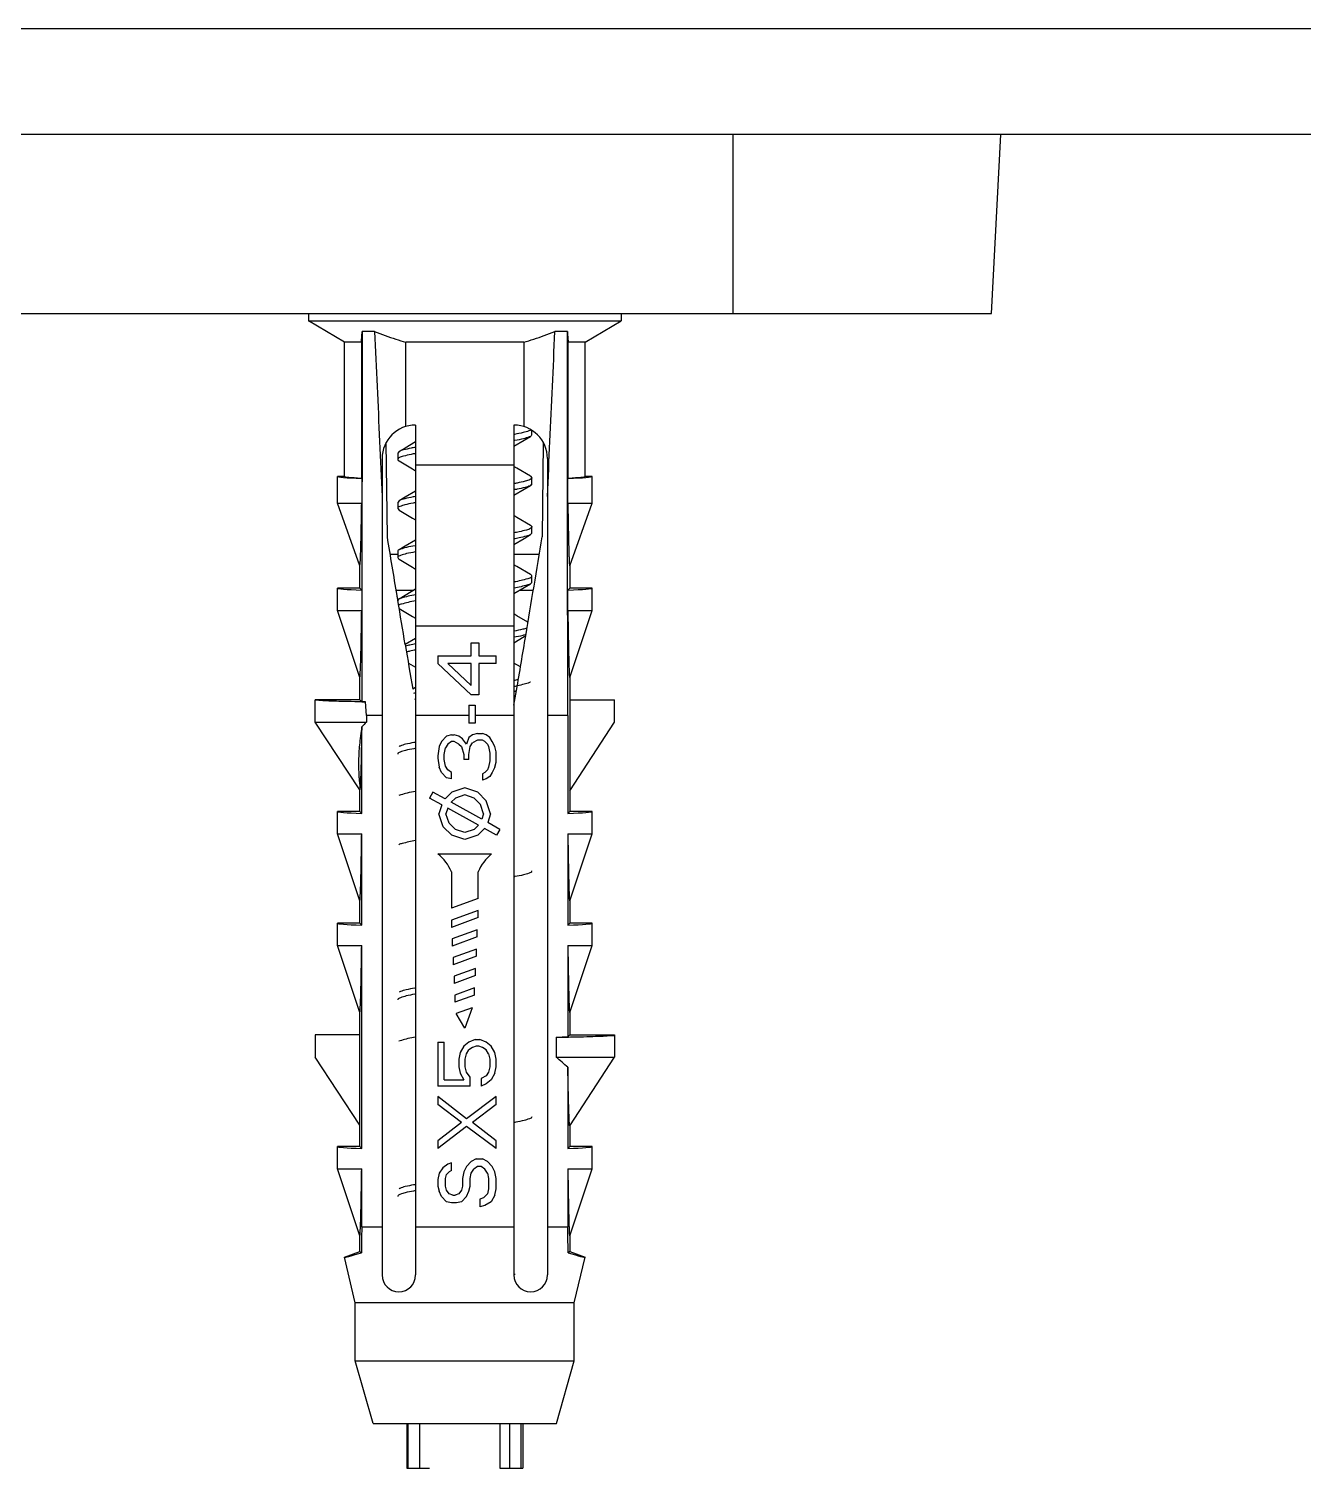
# Model space of a CAD drawing. Header units: inches. Extents: x 1964 to 3446, y -1690 to -1141.
# Drawn here: x 2557.39 to 2585.91, y -1503.95 to -1471.73 of the extents above; entities that cross this region are included whole.
import ezdxf

# ---------------------------------------------------------------- set-up
doc = ezdxf.new("R2010")
doc.units = ezdxf.units.IN
doc.header["$MEASUREMENT"] = 0
doc.layers.get('0').update_dxf_attribs({"linetype": 'CONTINUOUS'})

msp = doc.modelspace()

# ---------------------------------------------------------------- linework, layer by layer
at = {"color": 7, "linetype": 'Continuous'}
for p, q in [((2596.827, -1471.727), (2471.473, -1471.727)), ((2600.322, -1474.096), (2467.978, -1474.096)), ((2573.15, -1474.096), (2573.15, -1478.096)), ((2578.94, -1478.096), (2579.15, -1474.096)), ((2489.36, -1478.096), (2578.94, -1478.096)), ((2563.65, -1478.096), (2563.65, -1478.266)), ((2570.65, -1478.096), (2570.65, -1478.266)), ((2563.65, -1478.266), (2570.65, -1478.266)), ((2564.455, -1478.743), (2563.65, -1478.266)), ((2565.133, -1478.505), (2564.854, -1478.505)), ((2569.446, -1478.505), (2569.167, -1478.505)), ((2569.845, -1478.743), (2570.65, -1478.266)), ((2564.455, -1481.746), (2564.455, -1478.743)), ((2564.836, -1478.743), (2564.455, -1478.743)), ((2564.836, -1478.743), (2564.836, -1481.782)), ((2565.83, -1480.629), (2565.83, -1478.743)), ((2568.47, -1478.743), (2565.83, -1478.743)), ((2568.47, -1478.743), (2568.47, -1480.629)), ((2569.464, -1481.782), (2569.464, -1478.743)), ((2569.845, -1478.743), (2569.464, -1478.743)), ((2569.845, -1481.746), (2569.845, -1478.743)), ((2566.05, -1480.596), (2566.05, -1499.621)), ((2568.25, -1480.596), (2568.25, -1499.621)), ((2568.65, -1480.815), (2568.65, -1480.713)), ((2565.418, -1483.096), (2565.393, -1480.984)), ((2568.907, -1480.984), (2568.882, -1483.096)), ((2565.3, -1481.346), (2565.3, -1499.621)), ((2565.68, -1481.192), (2565.65, -1481.227)), ((2565.65, -1481.227), (2565.65, -1481.365)), ((2565.68, -1481.4), (2565.984, -1481.58)), ((2569, -1481.346), (2569, -1499.621)), ((2564.3, -1482.346), (2564.3, -1481.746)), ((2564.455, -1481.746), (2564.3, -1481.746)), ((2565.984, -1481.58), (2566.05, -1481.619)), ((2568.25, -1481.496), (2566.05, -1481.496)), ((2568.319, -1481.564), (2568.25, -1481.523)), ((2568.62, -1481.742), (2568.319, -1481.564)), ((2568.62, -1481.742), (2568.65, -1481.777)), ((2570, -1481.746), (2569.845, -1481.746)), ((2570, -1482.346), (2570, -1481.746)), ((2564.836, -1481.782), (2564.844, -1481.79)), ((2564.844, -1481.79), (2564.844, -1482.346)), ((2568.65, -1481.915), (2568.62, -1481.95)), ((2568.65, -1481.915), (2568.65, -1481.777)), ((2569.464, -1481.782), (2569.456, -1481.79)), ((2569.456, -1482.346), (2569.456, -1481.79)), ((2564.3, -1482.346), (2564.844, -1482.346)), ((2564.8, -1483.746), (2564.3, -1482.346)), ((2565.68, -1482.292), (2565.65, -1482.327)), ((2565.65, -1482.327), (2565.65, -1482.465)), ((2569.456, -1482.346), (2570, -1482.346)), ((2569.5, -1483.746), (2570, -1482.346)), ((2565.65, -1482.465), (2565.68, -1482.5)), ((2565.68, -1482.5), (2565.984, -1482.68)), ((2565.984, -1482.68), (2566.05, -1482.719)), ((2568.319, -1482.664), (2568.25, -1482.623)), ((2568.62, -1482.842), (2568.319, -1482.664)), ((2568.65, -1483.015), (2568.62, -1483.05)), ((2568.65, -1483.015), (2568.65, -1482.877)), ((2565.65, -1483.496), (2565.484, -1483.496)), ((2565.65, -1483.427), (2565.65, -1483.565)), ((2565.68, -1483.6), (2565.984, -1483.78)), ((2568.816, -1483.496), (2568.25, -1483.496)), ((2564.8, -1484.246), (2564.8, -1483.746)), ((2565.984, -1483.78), (2566.05, -1483.819)), ((2568.319, -1483.764), (2568.25, -1483.723)), ((2568.62, -1483.942), (2568.319, -1483.764)), ((2568.65, -1484.115), (2568.65, -1483.977)), ((2569.5, -1483.746), (2569.5, -1484.246)), ((2564.3, -1484.746), (2564.3, -1484.246)), ((2564.8, -1484.246), (2564.3, -1484.246)), ((2564.8, -1484.246), (2564.844, -1484.29)), ((2564.844, -1484.29), (2564.844, -1484.746)), ((2565.616, -1484.296), (2566.011, -1484.296)), ((2568.373, -1484.296), (2568.684, -1484.296)), ((2569.456, -1484.29), (2569.5, -1484.246)), ((2569.456, -1484.746), (2569.456, -1484.29)), ((2570, -1484.246), (2569.5, -1484.246)), ((2570, -1484.746), (2570, -1484.246)), ((2565.654, -1484.527), (2565.649, -1484.497)), ((2564.3, -1484.746), (2564.844, -1484.746)), ((2564.8, -1486.246), (2564.3, -1484.746)), ((2565.683, -1484.702), (2565.984, -1484.88)), ((2565.984, -1484.88), (2566.05, -1484.919)), ((2568.319, -1484.864), (2568.25, -1484.823)), ((2568.565, -1485.01), (2568.319, -1484.864)), ((2569.456, -1484.746), (2570, -1484.746)), ((2569.5, -1486.246), (2570, -1484.746)), ((2568.25, -1485.096), (2566.05, -1485.096)), ((2566.05, -1485.373), (2565.818, -1485.511)), ((2567.297, -1485.762), (2567.297, -1485.472)), ((2567.297, -1485.472), (2567.463, -1485.472)), ((2567.463, -1485.472), (2567.463, -1485.762)), ((2565.888, -1485.923), (2566.05, -1486.019)), ((2566.55, -1485.762), (2566.55, -1485.937)), ((2566.55, -1485.762), (2567.297, -1485.762)), ((2567.297, -1486.633), (2566.55, -1485.937)), ((2567.297, -1485.937), (2566.771, -1485.937)), ((2567.297, -1486.43), (2566.771, -1485.937)), ((2567.297, -1486.43), (2567.297, -1485.937)), ((2567.463, -1485.762), (2567.85, -1485.762)), ((2567.463, -1485.937), (2567.463, -1486.633)), ((2567.85, -1485.937), (2567.463, -1485.937)), ((2567.85, -1485.937), (2567.85, -1485.762)), ((2568.397, -1486.01), (2568.25, -1485.923)), ((2564.8, -1486.746), (2564.8, -1486.246)), ((2569.5, -1486.246), (2569.5, -1489.246)), ((2566.05, -1486.473), (2565.988, -1486.51)), ((2568.25, -1486.869), (2568.308, -1486.535)), ((2568.25, -1486.569), (2568.307, -1486.535)), ((2563.8, -1487.246), (2563.8, -1486.746)), ((2564.8, -1486.746), (2563.8, -1486.746)), ((2564.844, -1486.79), (2564.8, -1486.746)), ((2564.948, -1487.096), (2564.929, -1486.793)), ((2567.241, -1486.865), (2567.241, -1487.271)), ((2567.241, -1486.865), (2567.38, -1486.865)), ((2567.463, -1486.633), (2567.297, -1486.633)), ((2567.38, -1486.865), (2567.38, -1487.271)), ((2569.5, -1486.746), (2570.5, -1486.746)), ((2570.5, -1487.246), (2570.5, -1486.746)), ((2564.948, -1487.096), (2564.948, -1487.246)), ((2565.3, -1487.096), (2564.948, -1487.096)), ((2567.241, -1487.096), (2566.05, -1487.096)), ((2568.25, -1487.096), (2567.38, -1487.096)), ((2569.456, -1487.096), (2569, -1487.096)), ((2569.456, -1487.096), (2569.456, -1489.29)), ((2563.8, -1487.246), (2564.948, -1487.246)), ((2564.8, -1488.764), (2563.8, -1487.246)), ((2564.844, -1487.355), (2564.843, -1487.395)), ((2564.844, -1489.29), (2564.844, -1487.355)), ((2566.854, -1487.533), (2566.744, -1487.562)), ((2566.854, -1487.533), (2566.91, -1487.533)), ((2567.02, -1487.562), (2566.91, -1487.533)), ((2567.38, -1487.271), (2567.241, -1487.271)), ((2567.324, -1487.533), (2567.241, -1487.591)), ((2567.435, -1487.504), (2567.324, -1487.533)), ((2567.435, -1487.504), (2567.546, -1487.504)), ((2567.629, -1487.533), (2567.546, -1487.504)), ((2567.712, -1487.591), (2567.629, -1487.533)), ((2569.5, -1488.783), (2570.5, -1487.246)), ((2566.578, -1487.794), (2566.55, -1487.997)), ((2566.633, -1487.678), (2566.578, -1487.794)), ((2566.744, -1487.562), (2566.633, -1487.678)), ((2566.688, -1487.968), (2566.716, -1487.823)), ((2566.771, -1487.736), (2566.716, -1487.823)), ((2566.854, -1487.678), (2566.771, -1487.736)), ((2566.91, -1487.678), (2566.854, -1487.678)), ((2567.02, -1487.736), (2566.91, -1487.678)), ((2567.103, -1487.62), (2567.02, -1487.562)), ((2567.02, -1487.736), (2567.075, -1487.794)), ((2567.075, -1487.794), (2567.131, -1487.968)), ((2567.186, -1487.736), (2567.103, -1487.62)), ((2567.241, -1487.591), (2567.186, -1487.736)), ((2567.241, -1487.968), (2567.269, -1487.794)), ((2567.269, -1487.794), (2567.324, -1487.707)), ((2567.435, -1487.649), (2567.324, -1487.707)), ((2567.546, -1487.649), (2567.435, -1487.649)), ((2567.601, -1487.678), (2567.546, -1487.649)), ((2567.656, -1487.736), (2567.601, -1487.678)), ((2567.656, -1487.736), (2567.684, -1487.794)), ((2567.684, -1487.794), (2567.712, -1487.939)), ((2567.767, -1487.678), (2567.712, -1487.591)), ((2567.822, -1487.794), (2567.767, -1487.678)), ((2567.85, -1487.91), (2567.822, -1487.794)), ((2566.55, -1487.997), (2566.55, -1488.055)), ((2566.55, -1488.055), (2566.578, -1488.258)), ((2566.688, -1488.084), (2566.688, -1487.968)), ((2566.716, -1488.229), (2566.688, -1488.084)), ((2567.131, -1487.968), (2567.131, -1488.084)), ((2567.241, -1488.084), (2567.131, -1488.084)), ((2567.241, -1488.084), (2567.241, -1487.968)), ((2567.712, -1488.113), (2567.684, -1488.258)), ((2567.712, -1487.939), (2567.712, -1488.113)), ((2567.822, -1488.258), (2567.85, -1488.142)), ((2567.85, -1488.142), (2567.85, -1487.91)), ((2566.633, -1488.374), (2566.578, -1488.258)), ((2566.744, -1488.49), (2566.633, -1488.374)), ((2566.771, -1488.316), (2566.716, -1488.229)), ((2566.854, -1488.519), (2566.744, -1488.49)), ((2566.854, -1488.374), (2566.771, -1488.316)), ((2566.854, -1488.519), (2566.854, -1488.374)), ((2567.601, -1488.374), (2567.546, -1488.403)), ((2567.546, -1488.403), (2567.546, -1488.548)), ((2567.629, -1488.519), (2567.546, -1488.548)), ((2567.656, -1488.316), (2567.601, -1488.374)), ((2567.712, -1488.461), (2567.629, -1488.519)), ((2567.684, -1488.258), (2567.656, -1488.316)), ((2567.767, -1488.374), (2567.712, -1488.461)), ((2567.822, -1488.258), (2567.767, -1488.374)), ((2564.8, -1489.246), (2564.8, -1488.764)), ((2566.436, -1488.814), (2566.364, -1488.945)), ((2566.708, -1488.965), (2566.436, -1488.814)), ((2566.859, -1488.814), (2566.708, -1488.965)), ((2567.15, -1488.717), (2566.859, -1488.814)), ((2567.44, -1488.814), (2567.15, -1488.717)), ((2567.632, -1489.006), (2567.44, -1488.814)), ((2566.637, -1489.097), (2566.364, -1488.945)), ((2566.637, -1489.097), (2566.571, -1489.296)), ((2566.94, -1488.945), (2566.845, -1489.041)), ((2567.529, -1489.421), (2566.845, -1489.041)), ((2567.15, -1488.875), (2566.94, -1488.945)), ((2567.359, -1488.945), (2567.15, -1488.875)), ((2567.501, -1489.087), (2567.359, -1488.945)), ((2567.571, -1489.296), (2567.501, -1489.087)), ((2567.729, -1489.296), (2567.632, -1489.006)), ((2564.3, -1489.746), (2564.3, -1489.246)), ((2564.8, -1489.246), (2564.3, -1489.246)), ((2564.8, -1489.246), (2564.844, -1489.29)), ((2566.668, -1489.587), (2566.571, -1489.296)), ((2566.771, -1489.171), (2566.729, -1489.296)), ((2566.799, -1489.506), (2566.729, -1489.296)), ((2567.455, -1489.551), (2566.771, -1489.171)), ((2567.571, -1489.296), (2567.529, -1489.421)), ((2567.729, -1489.296), (2567.663, -1489.495)), ((2569.456, -1489.29), (2569.5, -1489.246)), ((2570, -1489.246), (2569.5, -1489.246)), ((2570, -1489.746), (2570, -1489.246)), ((2564.3, -1489.746), (2564.844, -1489.746)), ((2564.8, -1491.246), (2564.3, -1489.746)), ((2564.844, -1491.79), (2564.844, -1489.746)), ((2566.859, -1489.778), (2566.668, -1489.587)), ((2566.94, -1489.647), (2566.799, -1489.506)), ((2567.15, -1489.875), (2566.859, -1489.778)), ((2567.15, -1489.717), (2566.94, -1489.647)), ((2567.359, -1489.647), (2567.15, -1489.717)), ((2567.44, -1489.778), (2567.15, -1489.875)), ((2567.455, -1489.551), (2567.359, -1489.647)), ((2567.592, -1489.627), (2567.44, -1489.778)), ((2567.864, -1489.778), (2567.592, -1489.627)), ((2567.936, -1489.647), (2567.663, -1489.495)), ((2567.936, -1489.647), (2567.864, -1489.778)), ((2569.456, -1489.746), (2569.456, -1491.79)), ((2569.456, -1489.746), (2570, -1489.746)), ((2569.5, -1491.246), (2570, -1489.746)), ((2566.55, -1490.196), (2567.75, -1490.196)), ((2566.85, -1490.596), (2566.85, -1491.414)), ((2567.45, -1491.196), (2567.45, -1490.596)), ((2564.8, -1491.746), (2564.8, -1491.246)), ((2567.45, -1491.196), (2566.85, -1491.414)), ((2569.5, -1491.246), (2569.5, -1491.746)), ((2564.3, -1492.246), (2564.3, -1491.746)), ((2564.8, -1491.746), (2564.3, -1491.746)), ((2564.8, -1491.746), (2564.844, -1491.79)), ((2567.45, -1491.462), (2566.85, -1491.68)), ((2567.45, -1491.622), (2566.85, -1491.84)), ((2566.85, -1491.68), (2566.85, -1491.84)), ((2567.45, -1491.622), (2567.45, -1491.462)), ((2569.456, -1491.79), (2569.5, -1491.746)), ((2570, -1491.746), (2569.5, -1491.746)), ((2570, -1492.246), (2570, -1491.746)), ((2567.43, -1491.895), (2566.87, -1492.099)), ((2567.43, -1492.055), (2566.87, -1492.258)), ((2567.43, -1492.055), (2567.43, -1491.895)), ((2564.3, -1492.246), (2564.844, -1492.246)), ((2564.8, -1493.746), (2564.3, -1492.246)), ((2564.844, -1496.79), (2564.844, -1492.246)), ((2566.87, -1492.099), (2566.87, -1492.258)), ((2567.41, -1492.328), (2566.89, -1492.517)), ((2567.41, -1492.488), (2567.41, -1492.328)), ((2569.456, -1492.246), (2569.456, -1494.29)), ((2569.456, -1492.246), (2570, -1492.246)), ((2569.5, -1493.746), (2570, -1492.246)), ((2567.41, -1492.488), (2566.89, -1492.677)), ((2566.89, -1492.517), (2566.89, -1492.677)), ((2567.39, -1492.761), (2566.91, -1492.936)), ((2567.39, -1492.921), (2566.91, -1493.095)), ((2566.91, -1492.936), (2566.91, -1493.095)), ((2567.39, -1492.921), (2567.39, -1492.761)), ((2567.37, -1493.194), (2566.93, -1493.354)), ((2567.37, -1493.354), (2566.93, -1493.514)), ((2566.93, -1493.354), (2566.93, -1493.514)), ((2567.37, -1493.354), (2567.37, -1493.194)), ((2567.316, -1493.639), (2566.961, -1493.768)), ((2567.316, -1493.639), (2567.15, -1494.096)), ((2564.8, -1496.746), (2564.8, -1493.746)), ((2567.15, -1494.096), (2566.961, -1493.768)), ((2569.5, -1493.746), (2569.5, -1494.246)), ((2563.8, -1494.246), (2563.8, -1494.746)), ((2564.8, -1494.246), (2563.8, -1494.246)), ((2569.198, -1494.298), (2569.198, -1494.746)), ((2569.456, -1494.29), (2569.5, -1494.246)), ((2569.5, -1494.246), (2570.5, -1494.246)), ((2570.5, -1494.246), (2570.5, -1494.746)), ((2566.55, -1494.41), (2566.55, -1495.397)), ((2566.55, -1494.41), (2566.688, -1494.41)), ((2566.688, -1495.252), (2566.688, -1494.41)), ((2567.048, -1494.643), (2567.02, -1494.788)), ((2567.131, -1494.498), (2567.048, -1494.643)), ((2567.241, -1494.41), (2567.131, -1494.498)), ((2567.186, -1494.672), (2567.241, -1494.585)), ((2567.38, -1494.352), (2567.241, -1494.41)), ((2567.324, -1494.527), (2567.241, -1494.585)), ((2567.407, -1494.498), (2567.324, -1494.527)), ((2567.38, -1494.352), (2567.49, -1494.352)), ((2567.463, -1494.498), (2567.407, -1494.498)), ((2567.546, -1494.527), (2567.463, -1494.498)), ((2567.629, -1494.41), (2567.49, -1494.352)), ((2567.629, -1494.585), (2567.546, -1494.527)), ((2567.739, -1494.498), (2567.629, -1494.41)), ((2567.684, -1494.672), (2567.629, -1494.585)), ((2567.822, -1494.643), (2567.739, -1494.498)), ((2567.85, -1494.788), (2567.822, -1494.643)), ((2564.8, -1496.264), (2563.8, -1494.746)), ((2567.02, -1494.788), (2567.02, -1494.962)), ((2567.02, -1494.962), (2567.048, -1495.107)), ((2567.158, -1494.788), (2567.186, -1494.672)), ((2567.158, -1494.962), (2567.158, -1494.788)), ((2567.186, -1495.078), (2567.158, -1494.962)), ((2567.684, -1494.672), (2567.712, -1494.788)), ((2567.712, -1494.962), (2567.684, -1495.078)), ((2567.712, -1494.788), (2567.712, -1494.962)), ((2567.822, -1495.107), (2567.85, -1494.962)), ((2567.85, -1494.962), (2567.85, -1494.788)), ((2569.198, -1494.746), (2570.5, -1494.746)), ((2569.5, -1496.283), (2570.5, -1494.746)), ((2566.688, -1495.252), (2567.131, -1495.252)), ((2567.048, -1495.107), (2567.131, -1495.252)), ((2567.269, -1495.194), (2567.186, -1495.078)), ((2567.269, -1495.397), (2567.269, -1495.194)), ((2567.629, -1495.165), (2567.518, -1495.223)), ((2567.518, -1495.223), (2567.518, -1495.397)), ((2567.684, -1495.078), (2567.629, -1495.165)), ((2567.739, -1495.252), (2567.629, -1495.339)), ((2567.822, -1495.107), (2567.739, -1495.252)), ((2569.456, -1494.972), (2569.456, -1496.79)), ((2567.269, -1495.397), (2566.55, -1495.397)), ((2567.629, -1495.339), (2567.518, -1495.397)), ((2566.55, -1495.629), (2566.55, -1495.803)), ((2567.186, -1496.123), (2566.55, -1495.629)), ((2567.075, -1496.21), (2566.55, -1495.803)), ((2567.85, -1495.629), (2567.186, -1496.123)), ((2567.85, -1495.803), (2567.324, -1496.21)), ((2567.85, -1495.803), (2567.85, -1495.629)), ((2567.075, -1496.21), (2566.55, -1496.616)), ((2567.85, -1496.616), (2567.324, -1496.21)), ((2567.186, -1496.297), (2566.55, -1496.79)), ((2567.85, -1496.79), (2567.186, -1496.297)), ((2569.5, -1496.283), (2569.5, -1496.746)), ((2564.8, -1496.746), (2564.3, -1496.746)), ((2564.3, -1497.246), (2564.3, -1496.746)), ((2564.8, -1496.746), (2564.844, -1496.79)), ((2566.55, -1496.616), (2566.55, -1496.79)), ((2567.85, -1496.79), (2567.85, -1496.616)), ((2569.5, -1496.746), (2569.456, -1496.79)), ((2570, -1496.746), (2569.5, -1496.746)), ((2570, -1497.246), (2570, -1496.746)), ((2566.771, -1497.138), (2566.661, -1497.225)), ((2566.854, -1497.109), (2566.771, -1497.138)), ((2566.854, -1497.283), (2566.854, -1497.109)), ((2567.186, -1497.196), (2567.131, -1497.312)), ((2567.297, -1497.08), (2567.186, -1497.196)), ((2567.407, -1497.022), (2567.297, -1497.08)), ((2567.435, -1497.196), (2567.352, -1497.254)), ((2567.407, -1497.022), (2567.546, -1497.022)), ((2567.518, -1497.196), (2567.435, -1497.196)), ((2567.601, -1497.254), (2567.518, -1497.196)), ((2567.656, -1497.08), (2567.546, -1497.022)), ((2567.767, -1497.196), (2567.656, -1497.08)), ((2567.822, -1497.312), (2567.767, -1497.196)), ((2564.3, -1497.246), (2564.844, -1497.246)), ((2564.8, -1498.746), (2564.3, -1497.246)), ((2564.844, -1498.546), (2564.844, -1497.246)), ((2566.578, -1497.342), (2566.55, -1497.487)), ((2566.55, -1497.487), (2566.55, -1497.632)), ((2566.661, -1497.225), (2566.578, -1497.342)), ((2566.716, -1497.458), (2566.744, -1497.371)), ((2566.716, -1497.632), (2566.716, -1497.458)), ((2566.799, -1497.312), (2566.744, -1497.371)), ((2566.854, -1497.283), (2566.799, -1497.312)), ((2567.131, -1497.312), (2567.103, -1497.458)), ((2567.103, -1497.458), (2567.103, -1497.632)), ((2567.269, -1497.458), (2567.297, -1497.342)), ((2567.269, -1497.632), (2567.269, -1497.458)), ((2567.297, -1497.342), (2567.352, -1497.254)), ((2567.656, -1497.342), (2567.601, -1497.254)), ((2567.656, -1497.342), (2567.684, -1497.458)), ((2567.684, -1497.458), (2567.684, -1497.69)), ((2567.85, -1497.458), (2567.822, -1497.312)), ((2567.85, -1497.69), (2567.85, -1497.458)), ((2569.456, -1497.246), (2569.456, -1498.546)), ((2569.456, -1497.246), (2570, -1497.246)), ((2569.5, -1498.746), (2570, -1497.246)), ((2566.55, -1497.632), (2566.578, -1497.748)), ((2566.633, -1497.864), (2566.578, -1497.748)), ((2566.744, -1497.98), (2566.633, -1497.864)), ((2566.744, -1497.719), (2566.716, -1497.632)), ((2566.799, -1497.806), (2566.744, -1497.719)), ((2566.882, -1497.835), (2566.799, -1497.806)), ((2566.882, -1497.835), (2566.937, -1497.835)), ((2567.02, -1497.806), (2566.937, -1497.835)), ((2567.075, -1497.719), (2567.02, -1497.806)), ((2567.103, -1497.632), (2567.075, -1497.719)), ((2567.075, -1497.98), (2567.186, -1497.864)), ((2567.186, -1497.864), (2567.241, -1497.748)), ((2567.241, -1497.748), (2567.269, -1497.632)), ((2567.656, -1497.806), (2567.573, -1497.893)), ((2567.684, -1497.69), (2567.656, -1497.806)), ((2567.822, -1497.835), (2567.739, -1497.98)), ((2567.822, -1497.835), (2567.85, -1497.69)), ((2566.854, -1498.009), (2566.744, -1497.98)), ((2566.965, -1498.009), (2566.854, -1498.009)), ((2567.075, -1497.98), (2566.965, -1498.009)), ((2567.573, -1497.893), (2567.49, -1497.922)), ((2567.49, -1497.922), (2567.49, -1498.096)), ((2567.601, -1498.067), (2567.49, -1498.096)), ((2567.739, -1497.98), (2567.601, -1498.067)), ((2564.8, -1499.096), (2564.8, -1498.746)), ((2564.844, -1498.546), (2565.3, -1498.546)), ((2566.05, -1498.546), (2568.25, -1498.546)), ((2569, -1498.546), (2569.456, -1498.546)), ((2569.5, -1498.746), (2569.5, -1499.096)), ((2564.459, -1499.22), (2564.8, -1499.096)), ((2564.8, -1499.096), (2564.837, -1499.122)), ((2569.5, -1499.096), (2569.463, -1499.122)), ((2569.5, -1499.096), (2569.841, -1499.22)), ((2564.7, -1500.246), (2564.459, -1499.22)), ((2569.6, -1500.246), (2569.841, -1499.22)), ((2569.6, -1500.246), (2564.7, -1500.246)), ((2564.7, -1501.546), (2564.7, -1500.246)), ((2569.6, -1501.546), (2569.6, -1500.246)), ((2564.7, -1501.546), (2569.6, -1501.546)), ((2565.1, -1502.946), (2564.7, -1501.546)), ((2569.2, -1502.946), (2569.6, -1501.546)), ((2565.1, -1502.946), (2569.2, -1502.946)), ((2565.85, -1502.946), (2565.85, -1503.946)), ((2565.886, -1503.946), (2565.886, -1502.946)), ((2566.138, -1502.946), (2566.138, -1503.946)), ((2567.936, -1502.946), (2567.936, -1503.946)), ((2568.162, -1503.946), (2568.162, -1502.946)), ((2568.414, -1503.946), (2568.414, -1502.946)), ((2568.45, -1502.946), (2568.45, -1503.946)), ((2565.85, -1503.946), (2566.364, -1503.946)), ((2567.936, -1503.946), (2568.45, -1503.946))]:
    msp.add_line(p, q, dxfattribs=at)
for points in [[(2566.05, -1480.973), (2565.817, -1481.111), (2565.68, -1481.192)], [(2568.25, -1481.069), (2568.48, -1480.933), (2568.62, -1480.85)], [(2566.05, -1482.073), (2565.817, -1482.211), (2565.68, -1482.292)], [(2568.25, -1482.169), (2568.48, -1482.033), (2568.62, -1481.95)], [(2566.05, -1483.173), (2565.817, -1483.311), (2565.68, -1483.392)], [(2568.25, -1483.269), (2568.48, -1483.133), (2568.62, -1483.05)], [(2566.05, -1484.273), (2565.817, -1484.411), (2565.68, -1484.492)], [(2568.25, -1484.369), (2568.48, -1484.233), (2568.62, -1484.15)], [(2568.25, -1485.469), (2568.48, -1485.333), (2568.515, -1485.312)]]:
    msp.add_lwpolyline(points, dxfattribs=at)
for centre, radius, start, end in [((2566.05, -1481.346), 0.75, 90, 180), ((2568.25, -1481.346), 0.75, 0, 90), ((1845.12, -1364.27), 733.452, 350.501001, 350.676461), ((2903.134, -1428.815), 342.048, 189.54099, 189.71076), ((2249.084, -1431.847), 323.875, 350.27864, 350.49809), ((2567.529, -1482.152), 4.218, 279.843, 281.2223), ((2567.523, -1482.254), 4.254, 279.8458, 280.8758), ((2565.724, -1462.102), 24.704, 267.9588, 268.1566), ((2566.568, -1489.6), 3.048, 99.7827, 100.6497), ((2566.598, -1489.908), 3.221, 99.7944, 100.2039), ((2570.83, -1492.984), 8.217, 135.7089, 136.7577), ((2565.925, -1490.977), 1, 22.3924, 51.3474), ((2568.375, -1490.977), 1, 128.6526, 157.6076), ((2568.402, -1464.598), 29.71, 271.5363, 272.0341), ((2562.825, -1502.272), 9.862, 47.7459, 49.7395), ((2565.675, -1499.621), 0.375, 180, 360), ((2567.925, -1498.352), 1.3, 284.3807, 284.4996), ((2567.963, -1498.497), 1.149, 284.4735, 285.9299), ((2568.625, -1499.621), 0.375, 180, 0)]:
    msp.add_arc(centre, radius, start, end, dxfattribs=at)
for centre, major_axis, ratio, start_param, end_param in [((2567.15, -1481.746), (2.85, 0), 0.026186, -3.141593, -2.513544), ((2567.15, -1481.746), (2.695, 0), 0.026186, -3.141593, -2.603105), ((2567.15, -1481.746), (2.85, 0), 0.026186, -0.628049, 0), ((2567.15, -1481.746), (2.695, 0), 0.026186, -0.538487, 0), ((2567.15, -1484.246), (2.85, 0), 0.026186, -3.141593, -2.513544), ((2567.15, -1484.246), (2.85, 0), 0.026186, -0.628049, 0), ((2567.15, -1489.246), (2.85, 0), 0.026186, -3.141593, -2.513544), ((2567.15, -1489.246), (2.85, 0), 0.026186, -0.628049, 0), ((2567.15, -1491.746), (2.85, 0), 0.026186, -3.141593, -2.513544), ((2567.15, -1491.746), (2.85, 0), 0.026186, -0.628049, 0), ((2567.15, -1496.746), (2.85, 0), 0.026186, -3.141593, -2.513544), ((2567.15, -1496.746), (2.85, 0), 0.026186, -0.628049, 0), ((2567.402, -1498.148), (2.943, 1.072), 0.024515, -3.144504, -2.637715), ((2566.898, -1498.148), (2.943, -1.072), 0.024515, -0.503878, 0.002911)]:
    msp.add_ellipse(centre, major_axis=major_axis, ratio=ratio, start_param=start_param, end_param=end_param, dxfattribs=at)
for points, start_tangent, end_tangent in [([(2564.836, -1478.743), (2564.842, -1478.673), (2564.848, -1478.594), (2564.854, -1478.505)], (0.089743, 0.995965), (0.067631, 0.99771)), ([(2564.854, -1478.505), (2564.851, -1481.267), (2564.848, -1484.029), (2564.844, -1486.79)], (-0.001154, -0.999999), (-0.00132, -0.999999)), ([(2565.133, -1478.505), (2565.188, -1479.732), (2565.244, -1480.962), (2565.3, -1482.196)], (0.044078, -0.999028), (0.046406, -0.998923)), ([(2565.133, -1478.505), (2565.372, -1478.594), (2565.605, -1478.673), (2565.83, -1478.743)], (0.932916, -0.360094), (0.960379, -0.278699)), ([(2568.47, -1478.743), (2568.696, -1478.673), (2568.928, -1478.594), (2569.167, -1478.505)], (0.960379, 0.278699), (0.932916, 0.360094)), ([(2569, -1482.196), (2569.056, -1480.962), (2569.112, -1479.732), (2569.167, -1478.505)], (0.046406, 0.998923), (0.044078, 0.999028)), ([(2569.446, -1478.505), (2569.452, -1478.594), (2569.458, -1478.673), (2569.464, -1478.743)], (0.067631, -0.99771), (0.089743, -0.995965)), ([(2569.456, -1487.096), (2569.452, -1484.233), (2569.449, -1481.369), (2569.446, -1478.505)], (-0.001329, 0.999999), (-0.001154, 0.999999)), ([(2568.634, -1480.708), (2568.587, -1480.728), (2568.458, -1480.767), (2568.266, -1480.805), (2568.25, -1480.808)], (-0.79429, -0.607539), (-0.986061, -0.166384)), ([(2566.05, -1481.096), (2565.947, -1481.115), (2565.779, -1481.154), (2565.68, -1481.192)], (-0.985927, -0.167178), (-0.793114, -0.609074)), ([(2568.621, -1480.852), (2568.591, -1480.864), (2568.464, -1480.903), (2568.273, -1480.942), (2568.25, -1480.946)], (-0.896498, -0.443048), (-0.985768, -0.168111)), ([(2568.647, -1480.816), (2568.647, -1480.825), (2568.621, -1480.852)], (0.218972, -0.975731), (-0.896498, -0.443048)), ([(2565.651, -1481.365), (2565.651, -1481.37), (2565.68, -1481.4)], (-0.203133, -0.979151), (0.877226, -0.480078)), ([(2566.05, -1481.233), (2565.947, -1481.253), (2565.779, -1481.292), (2565.678, -1481.331), (2565.651, -1481.365)], (-0.985927, -0.167178), (-0.203133, -0.979151)), ([(2568.65, -1481.777), (2568.65, -1481.778), (2568.612, -1481.817), (2568.501, -1481.856), (2568.324, -1481.895), (2568.25, -1481.909)], (0.035978, -0.999353), (-0.985244, -0.171158)), ([(2568.62, -1481.949), (2568.612, -1481.954), (2568.501, -1481.993), (2568.324, -1482.032), (2568.25, -1482.046)], (-0.845951, -0.53326), (-0.985244, -0.171158)), ([(2564.8, -1483.746), (2564.803, -1483.747), (2564.805, -1483.737), (2564.808, -1483.714), (2564.811, -1483.677), (2564.814, -1483.625), (2564.817, -1483.555), (2564.82, -1483.464), (2564.823, -1483.349), (2564.827, -1483.209), (2564.831, -1483.042), (2564.835, -1482.844), (2564.839, -1482.613), (2564.844, -1482.346)], (0.336336, -0.941742), (0.01651, 0.999864)), ([(2566.05, -1482.334), (2565.992, -1482.344), (2565.81, -1482.383), (2565.694, -1482.422), (2565.65, -1482.461), (2565.651, -1482.465)], (-0.985156, -0.171663), (0.168194, -0.985754)), ([(2566.05, -1482.196), (2565.992, -1482.207), (2565.81, -1482.246), (2565.694, -1482.285), (2565.68, -1482.292)], (-0.985156, -0.171663), (-0.869018, -0.49478)), ([(2569.456, -1482.346), (2569.461, -1482.613), (2569.465, -1482.844), (2569.469, -1483.042), (2569.473, -1483.21), (2569.477, -1483.349), (2569.48, -1483.464), (2569.483, -1483.555), (2569.486, -1483.625), (2569.489, -1483.677), (2569.492, -1483.714), (2569.495, -1483.737), (2569.497, -1483.747), (2569.5, -1483.746)], (0.01651, -0.999864), (0.336336, 0.941742)), ([(2568.648, -1482.877), (2568.626, -1482.908), (2568.531, -1482.947), (2568.368, -1482.986), (2568.25, -1483.009)], (-0.234628, -0.972085), (-0.98642, -0.164243)), ([(2568.621, -1482.841), (2568.648, -1482.869), (2568.648, -1482.877)], (0.891004, -0.453996), (-0.234628, -0.972085)), ([(2565.649, -1484.497), (2565.635, -1484.413), (2565.418, -1483.096)], (-0.163828, 0.986489), (-0.162207, 0.986757)), ([(2566.05, -1483.296), (2566.04, -1483.298), (2565.844, -1483.337), (2565.713, -1483.376), (2565.678, -1483.389)], (-0.986101, -0.166148), (-0.89605, -0.443954)), ([(2568.621, -1483.051), (2568.531, -1483.085), (2568.368, -1483.124), (2568.25, -1483.146)], (-0.770088, -0.637938), (-0.98642, -0.164243)), ([(2565.678, -1483.389), (2565.654, -1483.415), (2565.654, -1483.426)], (-0.89605, -0.443954), (0.194677, -0.980867)), ([(2566.05, -1483.434), (2566.04, -1483.436), (2565.844, -1483.475), (2565.713, -1483.514), (2565.654, -1483.553), (2565.654, -1483.564)], (-0.986101, -0.166148), (0.194677, -0.980867)), ([(2565.654, -1483.564), (2565.668, -1483.592), (2565.678, -1483.602)], (0.194677, -0.980867), (0.761668, -0.647967)), ([(2568.645, -1483.977), (2568.637, -1484), (2568.558, -1484.039), (2568.409, -1484.078), (2568.25, -1484.109)], (-0.092943, -0.995671), (-0.987461, -0.157861)), ([(2568.623, -1483.938), (2568.643, -1483.961), (2568.645, -1483.977)], (0.87601, -0.482293), (-0.092943, -0.995671)), ([(2568.623, -1484.154), (2568.558, -1484.176), (2568.409, -1484.215), (2568.25, -1484.246)], (-0.797276, -0.603615), (-0.987461, -0.157861)), ([(2568.645, -1484.114), (2568.637, -1484.137), (2568.623, -1484.154)], (-0.092943, -0.995671), (-0.797276, -0.603615)), ([(2565.818, -1485.511), (2565.654, -1484.527)], (-0.165779, 0.986163), (-0.163872, 0.986482)), ([(2565.677, -1484.488), (2565.66, -1484.507), (2565.656, -1484.522)], (-0.8245, -0.565861), (-0.138846, -0.990314)), ([(2566.05, -1484.534), (2565.882, -1484.566), (2565.736, -1484.605), (2565.668, -1484.633)], (-0.987442, -0.157982), (-0.674605, -0.738179)), ([(2566.05, -1484.396), (2565.882, -1484.429), (2565.736, -1484.468), (2565.677, -1484.488)], (-0.987442, -0.157982), (-0.8245, -0.565861)), ([(2564.8, -1486.246), (2564.803, -1486.248), (2564.805, -1486.237), (2564.808, -1486.212), (2564.811, -1486.174), (2564.813, -1486.118), (2564.817, -1486.043), (2564.82, -1485.945), (2564.823, -1485.821), (2564.827, -1485.671), (2564.831, -1485.491), (2564.835, -1485.278), (2564.839, -1485.031), (2564.844, -1484.746)], (0.316228, -0.948683), (0.01541, 0.999881)), ([(2569.456, -1484.746), (2569.461, -1485.031), (2569.465, -1485.278), (2569.469, -1485.49), (2569.473, -1485.671), (2569.477, -1485.822), (2569.48, -1485.945), (2569.483, -1486.044), (2569.486, -1486.119), (2569.489, -1486.174), (2569.492, -1486.213), (2569.495, -1486.237), (2569.497, -1486.248), (2569.5, -1486.246)], (0.01541, -0.999881), (0.316228, 0.948683)), ([(2568.544, -1485.142), (2568.447, -1485.169), (2568.25, -1485.208)], (-0.957225, -0.289345), (-0.986453, -0.164041)), ([(2568.519, -1485.287), (2568.447, -1485.307), (2568.25, -1485.346)], (-0.957909, -0.287073), (-0.986453, -0.164041)), ([(2566.05, -1485.496), (2565.922, -1485.52), (2565.824, -1485.545)], (-0.986756, -0.162215), (-0.969898, -0.24351)), ([(2566.05, -1485.633), (2565.922, -1485.658), (2565.846, -1485.677)], (-0.986756, -0.162215), (-0.9688, -0.247843)), ([(2568.621, -1486.35), (2568.602, -1486.359), (2568.482, -1486.398), (2568.325, -1486.432)], (-0.880853, -0.47339), (-0.982021, -0.188774)), ([(2564.929, -1486.793), (2564.61, -1486.788), (2564.332, -1486.782), (2564.106, -1486.774), (2563.938, -1486.765), (2563.835, -1486.756), (2563.8, -1486.746)], (-0.99992, 0.012655), (0, 1)), ([(2564.843, -1487.395), (2564.81, -1487.61), (2564.789, -1487.803), (2564.778, -1487.974), (2564.773, -1488.127), (2564.774, -1488.26), (2564.777, -1488.377), (2564.783, -1488.476), (2564.789, -1488.56), (2564.796, -1488.63), (2564.802, -1488.685), (2564.807, -1488.727)], (-0.175604, -0.984461), (0.122727, -0.99244)), ([(2564.843, -1487.395), (2564.838, -1487.663), (2564.834, -1487.894), (2564.83, -1488.09), (2564.826, -1488.255), (2564.822, -1488.391), (2564.819, -1488.501), (2564.815, -1488.586), (2564.812, -1488.65), (2564.809, -1488.696), (2564.807, -1488.727)], (-0.016729, -0.99986), (-0.114791, -0.99339)), ([(2566.05, -1487.834), (2566.012, -1487.841), (2565.824, -1487.88), (2565.702, -1487.919), (2565.651, -1487.958), (2565.652, -1487.964)], (-0.985351, -0.170539), (0.232768, -0.972532)), ([(2566.05, -1487.696), (2566.012, -1487.703), (2565.824, -1487.742), (2565.702, -1487.781), (2565.679, -1487.791)], (-0.985351, -0.170539), (-0.888624, -0.458637)), ([(2564.807, -1488.727), (2564.804, -1488.75), (2564.802, -1488.763), (2564.8, -1488.764)], (-0.077909, -0.99696), (-0.550013, 0.835156)), ([(2566.05, -1488.796), (2565.86, -1488.834), (2565.723, -1488.873), (2565.677, -1488.888)], (-0.986846, -0.161664), (-0.88113, -0.472875)), ([(2564.8, -1491.246), (2564.803, -1491.248), (2564.805, -1491.237), (2564.808, -1491.212), (2564.811, -1491.174), (2564.813, -1491.118), (2564.817, -1491.043), (2564.82, -1490.945), (2564.823, -1490.821), (2564.827, -1490.671), (2564.831, -1490.491), (2564.835, -1490.278), (2564.839, -1490.031), (2564.844, -1489.746)], (0.316228, -0.948683), (0.01541, 0.999881)), ([(2569.456, -1489.746), (2569.461, -1490.031), (2569.465, -1490.278), (2569.469, -1490.49), (2569.473, -1490.671), (2569.477, -1490.822), (2569.48, -1490.945), (2569.483, -1491.044), (2569.486, -1491.119), (2569.489, -1491.174), (2569.492, -1491.213), (2569.495, -1491.237), (2569.497, -1491.248), (2569.5, -1491.246)], (0.01541, -0.999881), (0.316228, 0.948683)), ([(2566.05, -1489.896), (2565.898, -1489.925), (2565.747, -1489.964), (2565.677, -1489.989)], (-0.987381, -0.158362), (-0.778076, -0.62817)), ([(2568.647, -1490.578), (2568.647, -1490.588), (2568.591, -1490.627), (2568.463, -1490.666), (2568.27, -1490.705), (2568.25, -1490.708)], (0.219707, -0.975566), (-0.985793, -0.167962)), ([(2564.8, -1493.746), (2564.803, -1493.748), (2564.805, -1493.737), (2564.808, -1493.712), (2564.811, -1493.674), (2564.813, -1493.618), (2564.817, -1493.543), (2564.82, -1493.445), (2564.823, -1493.321), (2564.827, -1493.171), (2564.831, -1492.991), (2564.835, -1492.778), (2564.839, -1492.531), (2564.844, -1492.246)], (0.316228, -0.948683), (0.01541, 0.999881)), ([(2569.456, -1492.246), (2569.461, -1492.531), (2569.465, -1492.778), (2569.469, -1492.99), (2569.473, -1493.171), (2569.477, -1493.322), (2569.48, -1493.445), (2569.483, -1493.544), (2569.486, -1493.619), (2569.489, -1493.674), (2569.492, -1493.713), (2569.495, -1493.737), (2569.497, -1493.748), (2569.5, -1493.746)], (0.01541, -0.999881), (0.316228, 0.948683)), ([(2566.05, -1493.334), (2566.032, -1493.337), (2565.839, -1493.376), (2565.71, -1493.415), (2565.653, -1493.454), (2565.653, -1493.464)], (-0.985858, -0.167584), (0.215063, -0.9766)), ([(2566.05, -1493.196), (2566.032, -1493.2), (2565.839, -1493.238), (2565.71, -1493.277), (2565.679, -1493.29)], (-0.985858, -0.167584), (-0.89668, -0.44268)), ([(2566.05, -1494.296), (2565.876, -1494.33), (2565.732, -1494.369), (2565.677, -1494.388)], (-0.987358, -0.158507), (-0.842743, -0.538316)), ([(2569.198, -1494.298), (2569.564, -1494.293), (2569.883, -1494.286), (2570.145, -1494.277), (2570.34, -1494.267), (2570.46, -1494.257), (2570.5, -1494.246)], (0.999936, 0.01133), (0, 1)), ([(2569.5, -1496.283), (2569.498, -1496.281), (2569.495, -1496.269), (2569.493, -1496.246), (2569.491, -1496.212), (2569.488, -1496.167), (2569.485, -1496.11), (2569.483, -1496.038), (2569.48, -1495.95), (2569.477, -1495.844), (2569.473, -1495.718), (2569.469, -1495.569), (2569.465, -1495.397), (2569.461, -1495.198), (2569.456, -1494.972)], (-0.545435, -0.838153), (-0.020834, 0.999783)), ([(2568.648, -1496.078), (2568.649, -1496.084), (2568.599, -1496.123), (2568.477, -1496.162), (2568.29, -1496.201), (2568.25, -1496.208)], (0.23054, -0.973063), (-0.985316, -0.170742)), ([(2564.8, -1498.746), (2564.803, -1498.748), (2564.805, -1498.737), (2564.808, -1498.712), (2564.811, -1498.674), (2564.813, -1498.618), (2564.817, -1498.543), (2564.82, -1498.445), (2564.823, -1498.321), (2564.827, -1498.171), (2564.831, -1497.991), (2564.835, -1497.778), (2564.839, -1497.531), (2564.844, -1497.246)], (0.316228, -0.948683), (0.01541, 0.999881)), ([(2569.456, -1497.246), (2569.461, -1497.531), (2569.465, -1497.778), (2569.469, -1497.99), (2569.473, -1498.171), (2569.477, -1498.322), (2569.48, -1498.445), (2569.483, -1498.544), (2569.486, -1498.619), (2569.489, -1498.674), (2569.492, -1498.713), (2569.495, -1498.737), (2569.497, -1498.748), (2569.5, -1498.746)], (0.01541, -0.999881), (0.316228, 0.948683)), ([(2566.05, -1497.734), (2566.004, -1497.742), (2565.819, -1497.781), (2565.699, -1497.82), (2565.651, -1497.859), (2565.651, -1497.864)], (-0.985243, -0.171164), (0.220942, -0.975287)), ([(2566.05, -1497.596), (2566.004, -1497.604), (2565.819, -1497.643), (2565.699, -1497.682), (2565.679, -1497.692)], (-0.985243, -0.171164), (-0.882779, -0.469789)), ([(2564.844, -1498.546), (2564.842, -1498.743), (2564.839, -1498.935), (2564.837, -1499.122)], (-0.010878, -0.999941), (-0.012293, -0.999924)), ([(2569.463, -1499.122), (2569.461, -1498.935), (2569.458, -1498.743), (2569.456, -1498.546)], (-0.012293, 0.999924), (-0.010878, 0.999941))]:
    msp.add_spline(points, degree=3, dxfattribs=dict(at, start_tangent=start_tangent, end_tangent=end_tangent))

doc.saveas('drawing.dxf')
